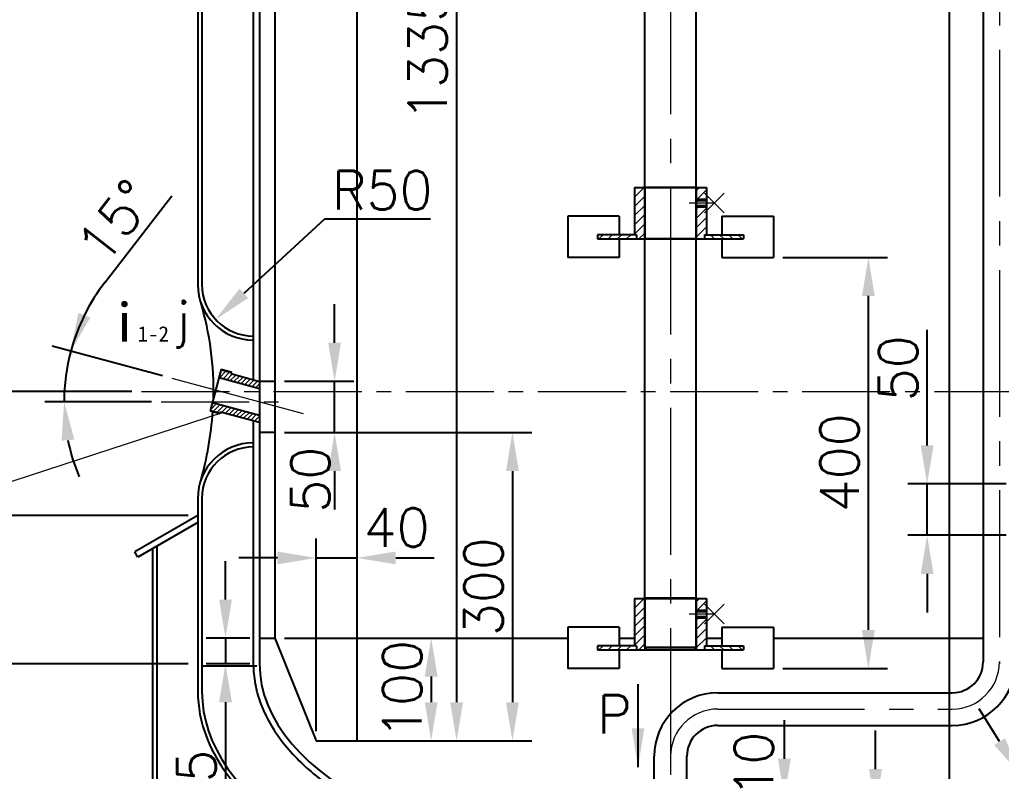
# Model space of a CAD drawing. Header units: millimetres. Extents: x 36080 to 36401, y 5729 to 6183.
# Drawn here: x 36138.4 to 36202.1, y 5943.9 to 5992.6 of the extents above; entities that cross this region are included whole.
import ezdxf

# ---------------------------------------------------------------- set-up
doc = ezdxf.new("R2010")
doc.units = ezdxf.units.MM
doc.linetypes.add('CENTER2', pattern=[28.575, 19.05, -3.175, 3.175, -3.175])
doc.layers.get('Defpoints').update_dxf_attribs({"lineweight": 18})
for name, color, linetype, lineweight in [('c', 7, 'Continuous', 25), ('dh', 7, 'CENTER2', 9), ('x', 7, 'Continuous', 9)]:
    doc.layers.add(name, color=color, linetype=linetype, lineweight=lineweight)
doc.styles.get("Standard").update_dxf_attribs({"font": '仿宋_GB2312.ttf', "width": 0.707})
doc.styles.add('STYLE1', font='')
doc.styles.add('样式 1', font='txt.shx')
doc.styles.get('STYLE1').set_extended_font_data('SimSun')
doc.dimstyles.new('1-15', dxfattribs={"dimtxt": 2.5, "dimasz": 2.5, "dimexe": 1.25, "dimexo": 0.625, "dimtad": 1, "dimlfac": 15, "dimdsep": 46, "dimtxsty": 'Standard', "dimcen": 2.5, "dimadec": 0, "dimazin": 0, "dimtfac": 1, "dimtmove": 0, "dimatfit": 3, "dimfxl": 1, "dimarcsym": 0})
doc.dimstyles.new('1-15sp', dxfattribs={"dimtxt": 2.5, "dimasz": 2.5, "dimexe": 1.25, "dimexo": 0.625, "dimtad": 1, "dimtih": 1, "dimtoh": 1, "dimlfac": 15, "dimdsep": 46, "dimtxsty": 'Standard', "dimcen": 2.5, "dimadec": 0, "dimazin": 0, "dimtfac": 1, "dimtmove": 0, "dimatfit": 3, "dimfxl": 1, "dimarcsym": 0})
doc.dimstyles.new('ISO-25_WS', dxfattribs={"dimtxt": 3.5, "dimasz": 2.5, "dimexe": 1.25, "dimexo": 0.625, "dimtad": 1, "dimdec": 4, "dimlfac": 10, "dimdsep": 46, "dimtxsty": 'STYLE1', "dimcen": 2.5, "dimadec": 0, "dimazin": 0, "dimtfac": 1, "dimtdec": 0, "dimtofl": 0, "dimtmove": 0, "dimatfit": 3, "dimfxl": 1, "dimtolj": 1, "dimarcsym": 0})
pattern_1 = [(45, (35882.16984, 5960.0247), (-0.14967094, 0.14967094), [])]

# ---------------------------------------------------------------- blocks, each defined once
blk = doc.blocks.new('*D68')
at = {"layer": 'Defpoints', "color": 0, "transparency": 16777216}
for p in [(36148.291, 5969.358), (36141.344, 5968.941), (36147.589, 5967.836), (36155.697, 5967.836), (36156.81, 5967.075)]:
    blk.add_point(p, dxfattribs=at)
at = {"layer": 'x', "color": 0, "lineweight": -2, "transparency": 16777216}
for p, q in [((36143.949, 5975.596), (36148.286, 5981.196)), ((36147.687, 5969.519), (36140.52, 5971.44)), ((36146.964, 5967.836), (36140.046, 5967.836))]:
    blk.add_line(p, q, dxfattribs=at)
for start, end in [(142.24757, 165), (142.35996, 153.67998), (165, 180), (191.32002, 202.64004)]:
    blk.add_arc((36153.97, 5967.836), 12.674, start, end, dxfattribs=at)
at = {"layer": 'x', "color": 0, "transparency": 16777216}
for points in [[(36143, 5973.308), (36142.22, 5973.602), (36141.728, 5971.116)], [(36141.128, 5965.307), (36141.957, 5965.389), (36141.296, 5967.836)]]:
    blk.add_solid(points, dxfattribs=at)
at = {"layer": 'x', "color": 0, "transparency": 16777216, "insert": (36144.635, 5979.544), "char_height": 2.5, "attachment_point": 5, "rotation": 52.24757, "style": '样式 1'}
blk.add_mtext('15°', dxfattribs=at)
blk = doc.blocks.new('*D69')
at = {"layer": 'Defpoints', "color": 0, "transparency": 16777216}
for p in [(36183.137, 5941.503), (36184.97, 5937.68), (36193.934, 5937.68)]:
    blk.add_point(p, dxfattribs=at)
at = {"layer": 'x', "color": 0, "lineweight": -2, "transparency": 16777216}
for p, q in [((36193.934, 5944.003), (36193.934, 5946.503)), ((36183.762, 5941.503), (36195.184, 5941.503)), ((36193.934, 5941.503), (36193.934, 5937.68)), ((36185.595, 5937.68), (36195.184, 5937.68)), ((36193.934, 5935.18), (36193.934, 5927.263))]:
    blk.add_line(p, q, dxfattribs=at)
at = {"layer": 'x', "color": 0, "transparency": 16777216}
for points in [[(36193.518, 5944.003), (36194.351, 5944.003), (36193.934, 5941.503)], [(36193.518, 5935.18), (36194.351, 5935.18), (36193.934, 5937.68)]]:
    blk.add_solid(points, dxfattribs=at)
at = {"layer": 'x', "color": 0, "transparency": 16777216, "insert": (36192.059, 5929.971), "char_height": 2.5, "attachment_point": 5, "rotation": 90, "style": '样式 1'}
blk.add_mtext('57', dxfattribs=at)
blk = doc.blocks.new('*D71')
at = {"layer": 'Defpoints', "color": 0, "transparency": 16777216}
for p in [(36181.697, 5942.169), (36188.02, 5942.169), (36183.137, 5941.503)]:
    blk.add_point(p, dxfattribs=at)
at = {"layer": 'x', "color": 0, "lineweight": -2, "transparency": 16777216}
for p, q in [((36188.02, 5944.669), (36188.02, 5947.169)), ((36182.322, 5942.169), (36189.27, 5942.169)), ((36188.02, 5941.503), (36188.02, 5942.169)), ((36183.762, 5941.503), (36189.27, 5941.503)), ((36188.02, 5939.003), (36188.02, 5936.503))]:
    blk.add_line(p, q, dxfattribs=at)
at = {"layer": 'x', "color": 0, "transparency": 16777216}
for points in [[(36187.604, 5944.669), (36188.437, 5944.669), (36188.02, 5942.169)], [(36187.604, 5939.003), (36188.437, 5939.003), (36188.02, 5941.503)]]:
    blk.add_solid(points, dxfattribs=at)
at = {"layer": 'x', "color": 0, "transparency": 16777216, "insert": (36186.042, 5944.288), "char_height": 2.5, "attachment_point": 5, "rotation": 90, "style": '样式 1'}
blk.add_mtext('10', dxfattribs=at)
blk = doc.blocks.new('*D74')
at = {"layer": 'Defpoints', "color": 0, "transparency": 16777216}
for p in [(36160.304, 6034.836), (36160.304, 5945.836), (36166.754, 5945.836)]:
    blk.add_point(p, dxfattribs=at)
at = {"layer": 'x', "color": 0, "lineweight": -2, "transparency": 16777216}
for p, q in [((36160.929, 6034.836), (36168.004, 6034.836)), ((36166.754, 6032.336), (36166.754, 5948.336)), ((36160.929, 5945.836), (36168.004, 5945.836))]:
    blk.add_line(p, q, dxfattribs=at)
at = {"layer": 'x', "color": 0, "transparency": 16777216}
for points in [[(36166.337, 6032.336), (36167.171, 6032.336), (36166.754, 6034.836)], [(36166.337, 5948.336), (36167.171, 5948.336), (36166.754, 5945.836)]]:
    blk.add_solid(points, dxfattribs=at)
at = {"layer": 'x', "color": 0, "transparency": 16777216, "insert": (36164.879, 5990.336), "char_height": 2.5, "attachment_point": 5, "rotation": 90, "style": '样式 1'}
blk.add_mtext('1335', dxfattribs=at)
blk = doc.blocks.new('*D75')
at = {"layer": 'Defpoints', "color": 0, "transparency": 16777216}
for p in [(36160.304, 5957.703), (36157.637, 5945.836), (36160.304, 5945.836)]:
    blk.add_point(p, dxfattribs=at)
at = {"layer": 'x', "color": 0, "lineweight": -2, "transparency": 16777216}
for p, q in [((36157.637, 5946.461), (36157.637, 5958.953)), ((36160.304, 5946.461), (36160.304, 5958.953)), ((36155.137, 5957.703), (36152.637, 5957.703)), ((36157.637, 5957.703), (36160.304, 5957.703)), ((36162.804, 5957.703), (36165.304, 5957.703))]:
    blk.add_line(p, q, dxfattribs=at)
at = {"layer": 'x', "color": 0, "transparency": 16777216}
for points in [[(36155.137, 5958.12), (36155.137, 5957.287), (36157.637, 5957.703)], [(36162.804, 5958.12), (36162.804, 5957.287), (36160.304, 5957.703)]]:
    blk.add_solid(points, dxfattribs=at)
at = {"layer": 'x', "color": 0, "transparency": 16777216, "insert": (36162.866, 5959.675), "char_height": 2.5, "attachment_point": 5, "style": '样式 1'}
blk.add_mtext('40', dxfattribs=at)
blk = doc.blocks.new('*D76')
at = {"layer": 'Defpoints', "color": 0, "transparency": 16777216}
for p in [(36154.97, 5952.503), (36157.637, 5945.836), (36165.107, 5945.836)]:
    blk.add_point(p, dxfattribs=at)
at = {"layer": 'x', "color": 0, "lineweight": -2, "transparency": 16777216}
for p, q in [((36155.595, 5952.503), (36166.357, 5952.503)), ((36165.107, 5950.003), (36165.107, 5948.336)), ((36158.262, 5945.836), (36166.357, 5945.836))]:
    blk.add_line(p, q, dxfattribs=at)
at = {"layer": 'x', "color": 0, "transparency": 16777216}
for points in [[(36164.69, 5950.003), (36165.523, 5950.003), (36165.107, 5952.503)], [(36164.69, 5948.336), (36165.523, 5948.336), (36165.107, 5945.836)]]:
    blk.add_solid(points, dxfattribs=at)
at = {"layer": 'x', "color": 0, "transparency": 16777216, "insert": (36163.232, 5949.169), "char_height": 2.5, "attachment_point": 5, "rotation": 90, "style": '样式 1'}
blk.add_mtext('100', dxfattribs=at)
blk = doc.blocks.new('*D77')
at = {"layer": 'Defpoints', "color": 0, "transparency": 16777216}
for p in [(36154.97, 5965.836), (36160.304, 5945.836), (36170.378, 5945.836)]:
    blk.add_point(p, dxfattribs=at)
at = {"layer": 'x', "color": 0, "lineweight": -2, "transparency": 16777216}
for p, q in [((36155.595, 5965.836), (36171.628, 5965.836)), ((36170.378, 5963.336), (36170.378, 5948.336)), ((36160.929, 5945.836), (36171.628, 5945.836))]:
    blk.add_line(p, q, dxfattribs=at)
at = {"layer": 'x', "color": 0, "transparency": 16777216}
for points in [[(36169.961, 5963.336), (36170.794, 5963.336), (36170.378, 5965.836)], [(36169.961, 5948.336), (36170.794, 5948.336), (36170.378, 5945.836)]]:
    blk.add_solid(points, dxfattribs=at)
at = {"layer": 'x', "color": 0, "transparency": 16777216, "insert": (36168.503, 5955.836), "char_height": 2.5, "attachment_point": 5, "rotation": 90, "style": '样式 1'}
blk.add_mtext('300', dxfattribs=at)
blk = doc.blocks.new('*D78')
at = {"layer": 'Defpoints', "color": 0, "transparency": 16777216}
for p in [(36154.97, 5969.169), (36158.842, 5969.169), (36154.97, 5965.836)]:
    blk.add_point(p, dxfattribs=at)
at = {"layer": 'x', "color": 0, "lineweight": -2, "transparency": 16777216}
for p, q in [((36158.842, 5971.669), (36158.842, 5974.169)), ((36155.595, 5969.169), (36160.092, 5969.169)), ((36158.842, 5965.836), (36158.842, 5969.169)), ((36155.595, 5965.836), (36160.092, 5965.836)), ((36158.842, 5963.336), (36158.842, 5960.836))]:
    blk.add_line(p, q, dxfattribs=at)
at = {"layer": 'x', "color": 0, "transparency": 16777216}
for points in [[(36158.425, 5971.669), (36159.258, 5971.669), (36158.842, 5969.169)], [(36158.425, 5963.336), (36159.258, 5963.336), (36158.842, 5965.836)]]:
    blk.add_solid(points, dxfattribs=at)
at = {"layer": 'x', "color": 0, "transparency": 16777216, "insert": (36157.271, 5962.781), "char_height": 2.5, "attachment_point": 5, "rotation": 90, "style": '样式 1'}
blk.add_mtext('50', dxfattribs=at)
blk = doc.blocks.new('*D81')
at = {"layer": 'Defpoints', "color": 0, "transparency": 16777216}
for p in [(36187.304, 5977.203), (36193.468, 5977.203), (36187.304, 5950.536)]:
    blk.add_point(p, dxfattribs=at)
at = {"layer": 'x', "color": 0, "lineweight": -2, "transparency": 16777216}
for p, q in [((36187.929, 5977.203), (36194.718, 5977.203)), ((36193.468, 5953.036), (36193.468, 5974.703)), ((36187.929, 5950.536), (36194.718, 5950.536))]:
    blk.add_line(p, q, dxfattribs=at)
at = {"layer": 'x', "color": 0, "transparency": 16777216}
for points in [[(36193.051, 5974.703), (36193.884, 5974.703), (36193.468, 5977.203)], [(36193.051, 5953.036), (36193.884, 5953.036), (36193.468, 5950.536)]]:
    blk.add_solid(points, dxfattribs=at)
at = {"layer": 'x', "color": 0, "transparency": 16777216, "insert": (36191.593, 5963.87), "char_height": 2.5, "attachment_point": 5, "rotation": 90, "style": '样式 1'}
blk.add_mtext('400', dxfattribs=at)
blk = doc.blocks.new('*D84')
at = {"layer": 'Defpoints', "color": 0, "transparency": 16777216}
for p in [(36218.393, 6065.169), (36225.93, 6065.169), (36182.322, 5942.169)]:
    blk.add_point(p, dxfattribs=at)
at = {"layer": 'x', "color": 0, "lineweight": -2, "transparency": 16777216}
for p, q in [((36219.018, 6065.169), (36227.18, 6065.169)), ((36225.93, 5944.669), (36225.93, 6062.669)), ((36182.947, 5942.169), (36227.18, 5942.169))]:
    blk.add_line(p, q, dxfattribs=at)
at = {"layer": 'x', "color": 0, "transparency": 16777216}
for points in [[(36225.513, 6062.669), (36226.347, 6062.669), (36225.93, 6065.169)], [(36225.513, 5944.669), (36226.347, 5944.669), (36225.93, 5942.169)]]:
    blk.add_solid(points, dxfattribs=at)
at = {"layer": 'x', "color": 0, "transparency": 16777216, "insert": (36224.055, 6003.669), "char_height": 2.5, "attachment_point": 5, "rotation": 90, "style": '样式 1'}
blk.add_mtext('1845', dxfattribs=at)
blk = doc.blocks.new('*D61')
at = {"layer": 'Defpoints', "color": 0, "transparency": 16777216}
for p in [(36197.278, 5962.503), (36203.03, 5962.503), (36203.03, 5959.169)]:
    blk.add_point(p, dxfattribs=at)
at = {"layer": 'x', "color": 0, "lineweight": -2, "transparency": 16777216}
for p, q in [((36197.278, 5965.003), (36197.278, 5972.503)), ((36202.405, 5962.503), (36196.028, 5962.503)), ((36197.278, 5959.169), (36197.278, 5962.503)), ((36202.405, 5959.169), (36196.028, 5959.169)), ((36197.278, 5956.669), (36197.278, 5954.169))]:
    blk.add_line(p, q, dxfattribs=at)
at = {"layer": 'x', "color": 0, "transparency": 16777216}
for points in [[(36196.861, 5965.003), (36197.695, 5965.003), (36197.278, 5962.503)], [(36196.861, 5956.669), (36197.695, 5956.669), (36197.278, 5959.169)]]:
    blk.add_solid(points, dxfattribs=at)
at = {"layer": 'x', "color": 0, "transparency": 16777216, "insert": (36195.403, 5970.003), "char_height": 2.5, "attachment_point": 5, "rotation": 90, "style": '样式 1'}
blk.add_mtext('50', dxfattribs=at)
blk = doc.blocks.new('*D63')
at = {"layer": 'Defpoints', "color": 0, "transparency": 16777216}
for p in [(36135.793, 5960.455), (36149.97, 5960.455), (36149.97, 5913.993)]:
    blk.add_point(p, dxfattribs=at)
at = {"layer": 'x', "color": 0, "lineweight": -2, "transparency": 16777216}
for p, q in [((36149.345, 5960.455), (36134.543, 5960.455)), ((36135.793, 5916.493), (36135.793, 5957.955)), ((36149.345, 5913.993), (36134.543, 5913.993))]:
    blk.add_line(p, q, dxfattribs=at)
at = {"layer": 'x', "color": 0, "transparency": 16777216}
for points in [[(36135.376, 5957.955), (36136.21, 5957.955), (36135.793, 5960.455)], [(36135.376, 5916.493), (36136.21, 5916.493), (36135.793, 5913.993)]]:
    blk.add_solid(points, dxfattribs=at)
at = {"layer": 'x', "color": 0, "transparency": 16777216, "insert": (36133.418, 5941.445), "char_height": 3.5, "attachment_point": 5, "rotation": 90, "style": '样式 1'}
blk.add_mtext('\\A1;900', dxfattribs=at)
blk = doc.blocks.new('*D89')
at = {"layer": 'Defpoints', "color": 0, "transparency": 16777216}
for p in [(36132.516, 6075.169), (36145.964, 6075.169), (36146.314, 5968.503)]:
    blk.add_point(p, dxfattribs=at)
at = {"layer": 'x', "color": 0, "lineweight": -2, "transparency": 16777216}
for p, q in [((36145.339, 6075.169), (36131.266, 6075.169)), ((36132.516, 5971.003), (36132.516, 6072.669)), ((36145.689, 5968.503), (36131.266, 5968.503))]:
    blk.add_line(p, q, dxfattribs=at)
at = {"layer": 'x', "color": 0, "transparency": 16777216}
for points in [[(36132.099, 6072.669), (36132.932, 6072.669), (36132.516, 6075.169)], [(36132.099, 5971.003), (36132.932, 5971.003), (36132.516, 5968.503)]]:
    blk.add_solid(points, dxfattribs=at)
at = {"layer": 'x', "color": 0, "transparency": 16777216, "insert": (36130.641, 6021.836), "char_height": 2.5, "attachment_point": 5, "rotation": 90, "style": '样式 1'}
blk.add_mtext('1600', dxfattribs=at)
blk = doc.blocks.new('*D90')
at = {"layer": 'Defpoints', "color": 0, "transparency": 16777216}
for p in [(36153.57, 5975.436), (36151.119, 5973.177)]:
    blk.add_point(p, dxfattribs=at)
at = {"layer": 'x', "color": 0, "lineweight": -2, "transparency": 16777216}
for p, q in [((36158.183, 5979.685), (36152.957, 5974.871)), ((36165.058, 5979.685), (36158.183, 5979.685))]:
    blk.add_line(p, q, dxfattribs=at)
at = {"layer": 'x', "color": 0, "transparency": 16777216}
blk.add_solid([(36152.675, 5975.178), (36153.24, 5974.565), (36151.119, 5973.177)], dxfattribs=at)
at = {"layer": 'x', "color": 0, "transparency": 16777216, "insert": (36161.933, 5981.56), "char_height": 2.5, "attachment_point": 5, "style": '样式 1'}
blk.add_mtext('R50', dxfattribs=at)
blk = doc.blocks.new('*D99')
at = {"layer": 'Defpoints', "color": 0, "transparency": 16777216}
for p in [(36150.47, 6075.169), (36198.736, 6075.169), (36180.637, 5937.503)]:
    blk.add_point(p, dxfattribs=at)
at = {"layer": 'x', "color": 0, "lineweight": -2, "transparency": 16777216}
for p, q in [((36151.095, 6075.169), (36199.986, 6075.169)), ((36198.736, 5940.003), (36198.736, 6072.669)), ((36181.262, 5937.503), (36199.986, 5937.503))]:
    blk.add_line(p, q, dxfattribs=at)
at = {"layer": 'x', "color": 0, "transparency": 16777216}
for points in [[(36198.32, 6072.669), (36199.153, 6072.669), (36198.736, 6075.169)], [(36198.32, 5940.003), (36199.153, 5940.003), (36198.736, 5937.503)]]:
    blk.add_solid(points, dxfattribs=at)
at = {"layer": 'x', "color": 0, "transparency": 16777216, "insert": (36196.861, 6006.336), "char_height": 2.5, "attachment_point": 5, "rotation": 90, "style": '样式 1'}
blk.add_mtext('2065', dxfattribs=at)
blk = doc.blocks.new('*D100')
at = {"layer": 'Defpoints', "color": 0, "transparency": 16777216}
for p in [(36137.043, 6075.169), (36150.47, 6075.169), (36149.97, 5950.836)]:
    blk.add_point(p, dxfattribs=at)
at = {"layer": 'x', "color": 0, "lineweight": -2, "transparency": 16777216}
for p, q in [((36149.845, 6075.169), (36135.793, 6075.169)), ((36137.043, 5953.336), (36137.043, 6072.669)), ((36149.345, 5950.836), (36135.793, 5950.836))]:
    blk.add_line(p, q, dxfattribs=at)
at = {"layer": 'x', "color": 0, "transparency": 16777216}
for points in [[(36136.626, 6072.669), (36137.46, 6072.669), (36137.043, 6075.169)], [(36136.626, 5953.336), (36137.46, 5953.336), (36137.043, 5950.836)]]:
    blk.add_solid(points, dxfattribs=at)
at = {"layer": 'x', "color": 0, "transparency": 16777216, "insert": (36135.168, 6013.003), "char_height": 2.5, "attachment_point": 5, "rotation": 90, "style": '样式 1'}
blk.add_mtext('1865', dxfattribs=at)
blk = doc.blocks.new('*D105')
at = {"layer": 'Defpoints', "color": 0, "transparency": 16777216}
for p in [(36173.704, 6148.869), (36108.011, 5913.993), (36157.304, 5913.993)]:
    blk.add_point(p, dxfattribs=at)
at = {"layer": 'x', "color": 0, "lineweight": -2, "transparency": 16777216}
for p, q in [((36173.079, 6148.869), (36106.761, 6148.869)), ((36108.011, 6146.369), (36108.011, 5916.493)), ((36156.679, 5913.993), (36106.761, 5913.993))]:
    blk.add_line(p, q, dxfattribs=at)
at = {"layer": 'x', "color": 0, "transparency": 16777216}
for points in [[(36107.594, 6146.369), (36108.427, 6146.369), (36108.011, 6148.869)], [(36107.594, 5916.493), (36108.427, 5916.493), (36108.011, 5913.993)]]:
    blk.add_solid(points, dxfattribs=at)
at = {"layer": 'x', "color": 0, "transparency": 16777216, "insert": (36106.136, 6031.431), "char_height": 2.5, "attachment_point": 5, "rotation": 90, "style": '样式 1'}
blk.add_mtext('3725', dxfattribs=at)
blk = doc.blocks.new('*D106')
at = {"layer": 'Defpoints', "color": 0, "transparency": 16777216}
for p in [(36153.97, 5952.503), (36151.764, 5950.836), (36153.97, 5950.836)]:
    blk.add_point(p, dxfattribs=at)
at = {"layer": 'x', "color": 0, "lineweight": -2, "transparency": 16777216}
for p, q in [((36151.764, 5955.003), (36151.764, 5957.503)), ((36153.345, 5952.503), (36150.514, 5952.503)), ((36151.764, 5952.503), (36151.764, 5950.836)), ((36153.345, 5950.836), (36150.514, 5950.836)), ((36151.764, 5948.336), (36151.764, 5940.419))]:
    blk.add_line(p, q, dxfattribs=at)
at = {"layer": 'x', "color": 0, "transparency": 16777216}
for points in [[(36151.348, 5955.003), (36152.181, 5955.003), (36151.764, 5952.503)], [(36151.348, 5948.336), (36152.181, 5948.336), (36151.764, 5950.836)]]:
    blk.add_solid(points, dxfattribs=at)
at = {"layer": 'x', "color": 0, "transparency": 16777216, "insert": (36149.889, 5943.128), "char_height": 2.5, "attachment_point": 5, "rotation": 90, "style": '样式 1'}
blk.add_mtext('25', dxfattribs=at)
blk = doc.blocks.new('*D119')
at = {"layer": 'Defpoints', "color": 0, "transparency": 16777216}
for p in [(36203.309, 5943.663), (36201.463, 5942.508), (36201.675, 5942.169)]:
    blk.add_point(p, dxfattribs=at)
at = {"layer": 'x', "color": 0, "lineweight": -2, "transparency": 16777216}
for p, q in [((36201.984, 5945.783), (36200.659, 5947.902)), ((36201.993, 5942.84), (36204.369, 5944.325)), ((36202.205, 5942.501), (36204.581, 5943.986)), ((36203.521, 5943.324), (36203.309, 5943.663)), ((36204.847, 5941.204), (36206.172, 5939.084))]:
    blk.add_line(p, q, dxfattribs=at)
at = {"layer": 'x', "color": 0, "transparency": 16777216}
for points in [[(36202.337, 5946.003), (36201.631, 5945.562), (36203.309, 5943.663)], [(36205.2, 5941.425), (36204.493, 5940.983), (36203.521, 5943.324)]]:
    blk.add_solid(points, dxfattribs=at)
at = {"layer": 'x', "color": 0, "transparency": 16777216, "insert": (36204.085, 5946.374), "char_height": 2.5, "attachment_point": 5, "rotation": 302.01419, "style": '样式 1'}
blk.add_mtext('6', dxfattribs=at)

msp = doc.modelspace()

# ---------------------------------------------------------------- hatches: boundary and pattern name
at = {"layer": 'x'}
h = msp.add_hatch(dxfattribs=at)
h.set_pattern_fill('ANSI31', color=256, scale=0.133333, style=0)
h.set_pattern_definition([(45, (36165.47127, 5948.5229), (-0.299342, 0.299342), [])])
h.paths.add_polyline_path([(36178.97027, 5981.7362), (36178.30361, 5981.7362), (36178.30361, 5978.66953), (36178.43694, 5978.66953), (36178.43694, 5978.40287), (36178.97027, 5978.40287)])
h.paths.add_polyline_path([(36182.97027, 5980.56953), (36182.30361, 5980.56953), (36182.30361, 5978.40287), (36182.83694, 5978.40287), (36182.83694, 5978.66953), (36182.97027, 5978.66953)])
h.paths.add_polyline_path([(36182.30361, 5981.7362), (36182.30361, 5980.90287), (36182.97027, 5980.90287), (36182.97027, 5981.7362)])
h = msp.add_hatch(dxfattribs=at)
h.set_pattern_fill('ANSI31', color=256, scale=0.133333, angle=90, style=0)
h.set_pattern_definition([(45, (36195.8026, 5948.5229), (0.299342, -0.299342), [])])
h.paths.add_polyline_path([(36175.90361, 5978.40287), (36175.90361, 5978.66953), (36178.43694, 5978.66953), (36178.43694, 5978.40287)])
h = msp.add_hatch(dxfattribs=at)
h.set_pattern_fill('ANSI31', color=256, scale=0.133333, angle=90, style=0)
h.set_pattern_definition([(135, (36165.47127, 5948.5229), (-0.299342, -0.299342), [])])
h.paths.add_polyline_path([(36185.37027, 5978.40287), (36185.37027, 5978.66953), (36182.83694, 5978.66953), (36182.83694, 5978.40287)])
h = msp.add_hatch(dxfattribs=at)
h.set_pattern_fill('ANSI31', color=256, scale=0.066667, style=0)
h.set_pattern_definition(pattern_1)
h.paths.add_polyline_path([(36152.12271, 5969.7234), (36152.13694, 5969.77653), (36151.49299, 5969.94907), (36151.47876, 5969.89595)])
h.paths.add_polyline_path([(36150.78253, 5967.29761), (36150.7683, 5967.24448), (36151.41225, 5967.07193), (36151.42648, 5967.12506)])
h = msp.add_hatch(dxfattribs=at)
h.set_pattern_fill('ANSI31', color=256, scale=0.066667, style=0)
h.set_pattern_definition(pattern_1)
h.paths.add_polyline_path([(36152.10545, 5969.659), (36152.12271, 5969.7234), (36151.47876, 5969.89595), (36151.34633, 5969.40171), (36153.97027, 5968.69863), (36153.97027, 5969.15933)])
h.paths.add_polyline_path([(36150.91496, 5967.79184), (36150.78253, 5967.29761), (36151.42648, 5967.12506), (36151.44374, 5967.18945), (36153.97027, 5966.51247), (36153.97027, 5966.97317)])
h = msp.add_hatch(dxfattribs=at)
h.set_pattern_fill('ANSI31', color=256, scale=0.133333, style=0)
h.set_pattern_definition([(45, (36165.47127, 5921.85623), (-0.299342, 0.299342), [])])
h.paths.add_polyline_path([(36178.97027, 5955.06953), (36178.30361, 5955.06953), (36178.30361, 5952.00287), (36178.43694, 5952.00287), (36178.43694, 5951.7362), (36178.97027, 5951.7362)])
h.paths.add_polyline_path([(36182.97027, 5953.90287), (36182.30361, 5953.90287), (36182.30361, 5951.7362), (36182.83694, 5951.7362), (36182.83694, 5952.00287), (36182.97027, 5952.00287)])
h.paths.add_polyline_path([(36182.30361, 5955.06953), (36182.30361, 5954.2362), (36182.97027, 5954.2362), (36182.97027, 5955.06953)])
h = msp.add_hatch(dxfattribs=at)
h.set_pattern_fill('ANSI31', color=256, scale=0.133333, angle=90, style=0)
h.set_pattern_definition([(45, (36195.8026, 5921.85623), (0.299342, -0.299342), [])])
h.paths.add_polyline_path([(36175.90361, 5951.7362), (36175.90361, 5952.00287), (36178.43694, 5952.00287), (36178.43694, 5951.7362)])
h = msp.add_hatch(dxfattribs=at)
h.set_pattern_fill('ANSI31', color=256, scale=0.133333, angle=90, style=0)
h.set_pattern_definition([(135, (36165.47127, 5921.85623), (-0.299342, -0.299342), [])])
h.paths.add_polyline_path([(36185.37027, 5951.7362), (36185.37027, 5952.00287), (36182.83694, 5952.00287), (36182.83694, 5951.7362)])

# ---------------------------------------------------------------- linework, layer by layer
at = {"layer": 'c'}
for p, q in [((36153.57027, 6064.53257), (36153.57027, 5969.26651)), ((36153.97027, 6064.53257), (36153.97027, 5950.8359)), ((36200.91027, 6062.10923), (36200.91027, 5950.9559)), ((36149.97027, 6036.56926), (36149.97027, 5975.43587)), ((36150.23694, 6036.56926), (36150.23694, 5975.43587)), ((36154.97027, 6034.8359), (36154.97027, 5952.50257)), ((36160.30361, 5945.8359), (36160.30361, 6034.8359)), ((36178.30361, 5981.7362), (36178.30361, 5978.66953)), ((36178.30361, 5981.7362), (36182.97027, 5981.7362)), ((36178.97027, 5981.76939), (36182.30361, 5981.76939)), ((36178.97027, 5981.7362), (36178.97027, 5978.40287)), ((36182.30361, 5981.7362), (36182.30361, 5978.40287)), ((36182.97027, 5981.7362), (36182.97027, 5978.66953)), ((36182.30361, 5980.90287), (36182.97027, 5980.90287)), ((36182.30361, 5980.56953), (36182.97027, 5980.56953)), ((36173.97027, 5979.86953), (36173.97027, 5977.20287)), ((36177.30361, 5979.86953), (36173.97027, 5979.86953)), ((36177.30361, 5979.86953), (36177.30361, 5978.66953)), ((36183.97027, 5979.86953), (36187.30361, 5979.86953)), ((36183.97027, 5979.86953), (36183.97027, 5978.66953)), ((36187.30361, 5979.86953), (36187.30361, 5977.20287)), ((36175.90361, 5978.66953), (36175.90361, 5978.40287)), ((36178.43694, 5978.66953), (36175.90361, 5978.66953)), ((36175.90361, 5978.40287), (36185.37027, 5978.40287)), ((36177.30361, 5978.40287), (36177.30361, 5977.20287)), ((36178.43694, 5978.66953), (36178.43694, 5978.40287)), ((36178.97027, 5978.43606), (36182.30361, 5978.43606)), ((36182.83694, 5978.66953), (36182.83694, 5978.40287)), ((36182.83694, 5978.66953), (36185.37027, 5978.66953)), ((36183.97027, 5978.40287), (36183.97027, 5977.20287)), ((36185.37027, 5978.66953), (36185.37027, 5978.40287)), ((36177.30361, 5977.20287), (36173.97027, 5977.20287)), ((36183.97027, 5977.20287), (36187.30361, 5977.20287)), ((36151.49299, 5969.94907), (36150.7683, 5967.24448)), ((36151.49299, 5969.94907), (36152.13694, 5969.77653)), ((36151.34633, 5969.40171), (36153.97027, 5968.69863)), ((36152.13694, 5969.77653), (36152.10545, 5969.659)), ((36152.10545, 5969.659), (36153.97027, 5969.15933)), ((36153.97027, 5969.16923), (36154.97027, 5969.16923)), ((36150.91496, 5967.79184), (36153.97027, 5966.97317)), ((36150.7683, 5967.24448), (36151.41225, 5967.07193)), ((36151.44374, 5967.18945), (36151.41225, 5967.07193)), ((36151.44374, 5967.18945), (36153.97027, 5966.51247)), ((36153.57027, 5966.61965), (36153.57027, 5950.8359)), ((36154.97027, 5965.8359), (36153.97027, 5965.8359)), ((36149.97027, 5961.56926), (36149.97027, 5949.03589)), ((36150.23694, 5961.56926), (36150.23694, 5949.03589)), ((36149.97027, 5960.45506), (36145.8816, 5958.09447)), ((36149.97027, 5959.99318), (36146.0816, 5957.74806)), ((36147.30361, 5958.45358), (36147.30361, 5930.55697)), ((36146.0816, 5957.74806), (36145.8816, 5958.09447)), ((36147.03694, 5958.29962), (36147.03694, 5930.55697)), ((36178.30361, 5955.06953), (36178.30361, 5952.00287)), ((36178.30361, 5955.06953), (36182.97027, 5955.06953)), ((36178.97027, 5955.10272), (36182.30361, 5955.10272)), ((36178.97027, 5955.06953), (36178.97027, 5951.7362)), ((36179.10361, 5955.10272), (36182.17027, 5955.10272)), ((36182.30361, 5955.06953), (36182.30361, 5951.7362)), ((36182.97027, 5955.06953), (36182.97027, 5952.00287)), ((36182.30361, 5954.2362), (36182.97027, 5954.2362)), ((36182.30361, 5953.90287), (36182.97027, 5953.90287)), ((36173.97027, 5953.20287), (36173.97027, 5950.5362)), ((36177.30361, 5953.20287), (36173.97027, 5953.20287)), ((36177.30361, 5953.20287), (36177.30361, 5952.00287)), ((36183.97027, 5953.20287), (36187.30361, 5953.20287)), ((36183.97027, 5953.20287), (36183.97027, 5952.00287)), ((36187.30361, 5953.20287), (36187.30361, 5950.5362)), ((36153.97027, 5952.50257), (36154.97027, 5952.50257)), ((36154.97027, 5952.50257), (36157.63694, 5945.8359)), ((36160.30361, 5952.50257), (36173.97027, 5952.50257)), ((36175.90361, 5952.00287), (36175.90361, 5951.7362)), ((36178.43694, 5952.00287), (36175.90361, 5952.00287)), ((36177.30361, 5952.50257), (36178.30361, 5952.50257)), ((36178.43694, 5952.00287), (36178.43694, 5951.7362)), ((36182.83694, 5952.00287), (36182.83694, 5951.7362)), ((36182.83694, 5952.00287), (36185.37027, 5952.00287)), ((36182.97027, 5952.50257), (36183.97027, 5952.50257)), ((36185.37027, 5952.00287), (36185.37027, 5951.7362)), ((36187.30361, 5952.50257), (36200.91027, 5952.50257)), ((36175.90361, 5951.7362), (36185.37027, 5951.7362)), ((36177.30361, 5951.7362), (36177.30361, 5950.5362)), ((36178.97027, 5951.90272), (36179.10361, 5951.76939)), ((36178.97027, 5951.90272), (36182.30361, 5951.90272)), ((36179.10361, 5951.76939), (36182.17027, 5951.76939)), ((36182.17027, 5951.76939), (36182.30361, 5951.90272)), ((36183.97027, 5951.7362), (36183.97027, 5950.5362)), ((36150.23694, 5950.70256), (36153.80063, 5950.70256)), ((36177.30361, 5950.5362), (36173.97027, 5950.5362)), ((36183.97027, 5950.5362), (36187.30361, 5950.5362)), ((36183.69694, 5948.9559), (36198.91027, 5948.9559)), ((36183.69694, 5946.8359), (36198.91027, 5946.8359)), ((36157.63694, 5945.8359), (36160.30361, 5945.8359)), ((36179.57694, 5942.16923), (36179.57694, 5944.8359)), ((36181.69694, 5942.16923), (36181.69694, 5944.8359))]:
    msp.add_line(p, q, dxfattribs=at)
at = {"layer": 'c', "ltscale": 1.5}
for p, q in [((36178.97027, 5951.90272), (36178.97027, 6061.7362)), ((36182.30361, 5951.90272), (36182.30361, 6024.40257))]:
    msp.add_line(p, q, dxfattribs=at)
at = {"layer": 'c'}
for centre, radius, start, end in [((36153.57027, 5975.4359), 3.6, 180, 270), ((36153.57027, 5975.4359), 3.33333, 180, 270), ((36130.96609, 5968.55609), 20.02975, 358.6146222, 16.6300063), ((36129.09976, 5968.71319), 21.89542, 344.1054026, 356.0312521), ((36153.57027, 5961.56923), 3.6, 90, 180), ((36153.57027, 5961.56923), 3.33333, 90, 180), ((36198.91027, 5950.9559), 2, 270, 0), ((36198.91027, 5950.9559), 4.12, 270, 0), ((36183.69694, 5944.8359), 4.12, 90, 180), ((36183.69694, 5944.8359), 2, 90, 180)]:
    msp.add_arc(centre, radius, start, end, dxfattribs=at)
for centre, major_axis, ratio, start_param, end_param in [((36180.63694, 5950.8359), (-26.66667, 0), 0.5, 0, 3.14159265), ((36180.59843, 5949.0258), (30.3615, 0.00635), 0.50037411, 3.1405103, 4.46811456), ((36180.63694, 5949.03589), (-30.4, 0), 0.5, 1.79323315, 3.14159265)]:
    msp.add_ellipse(centre, major_axis=major_axis, ratio=ratio, start_param=start_param, end_param=end_param, dxfattribs=at)
for points, knots in [([(36153.57027, 5950.8359), (36153.57027, 5950.39688), (36153.61126, 5949.95788), (36153.77432, 5949.08552), (36153.89637, 5948.65218), (36154.21925, 5947.79603), (36154.42005, 5947.37322), (36155.14011, 5946.11911), (36155.77559, 5945.31004), (36157.32616, 5943.77451), (36158.24133, 5943.04789), (36160.31839, 5941.69738), (36161.48033, 5941.07352), (36164.01113, 5939.94733), (36165.37998, 5939.44504), (36168.27772, 5938.578), (36169.80656, 5938.21327), (36172.97163, 5937.63332), (36174.60779, 5937.41812), (36177.36367, 5937.19111), (36178.46898, 5937.13495), (36179.57694, 5937.11306)], [0, 0, 0, 0, 0.09318762, 0.09318762, 0.18637524, 0.18637524, 0.27956286, 0.27956286, 0.4675555, 0.4675555, 0.65554814, 0.65554814, 0.84354078, 0.84354078, 1.03153342, 1.03153342, 1.21952606, 1.21952606, 1.4075187, 1.4075187, 1.53133199, 1.53133199, 1.53133199, 1.53133199]), ([(36181.69694, 5937.11303), (36183.24724, 5937.14366), (36184.7923, 5937.24154), (36187.95569, 5937.58315), (36189.56899, 5937.83857), (36192.67403, 5938.49624), (36194.1657, 5938.89848), (36196.97614, 5939.83669), (36198.29485, 5940.37264), (36200.71419, 5941.56141), (36201.8148, 5942.21419), (36203.75993, 5943.61729), (36204.60451, 5944.3676), (36205.87031, 5945.79201), (36206.34193, 5946.45275), (36207.02366, 5947.70105), (36207.26372, 5948.28314), (36207.59512, 5949.46272), (36207.68635, 5950.06017), (36207.70286, 5950.71758), (36207.70361, 5950.77674), (36207.70361, 5950.8359)], [1.61026052, 1.61026052, 1.61026052, 1.61026052, 1.78350398, 1.78350398, 1.97149662, 1.97149662, 2.15948926, 2.15948926, 2.3474819, 2.3474819, 2.53547453, 2.53547453, 2.72346717, 2.72346717, 2.87502844, 2.87502844, 3.00203174, 3.00203174, 3.12903503, 3.12903503, 3.14159265, 3.14159265, 3.14159265, 3.14159265]), ([(36149.97027, 5949.03589), (36149.97027, 5948.54272), (36150.01671, 5948.04956), (36150.20171, 5947.06885), (36150.34024, 5946.58132), (36150.80474, 5945.36102), (36151.1912, 5944.63551), (36152.16411, 5943.22459), (36152.75055, 5942.53913), (36154.10976, 5941.22076), (36154.88254, 5940.58783), (36156.59817, 5939.38602), (36157.54102, 5938.81713), (36159.57754, 5937.75401), (36160.67119, 5937.2598), (36162.98706, 5936.35553), (36164.20927, 5935.94549), (36166.75737, 5935.2176), (36168.08324, 5934.89977), (36169.94944, 5934.53235), (36170.3986, 5934.44018), (36170.91027, 5934.35479)], [0, 0, 0, 0, 0.09403706, 0.09403706, 0.18807412, 0.18807412, 0.33201765, 0.33201765, 0.47596119, 0.47596119, 0.61990473, 0.61990473, 0.76384827, 0.76384827, 0.9077918, 0.9077918, 1.05173534, 1.05173534, 1.19567888, 1.19567888, 1.24865032, 1.24865032, 1.24865032, 1.24865032]), ([(36187.24556, 5933.93109), (36188.50235, 5934.07041), (36189.74169, 5934.24949), (36192.33355, 5934.71463), (36193.67798, 5935.01204), (36196.26878, 5935.70057), (36197.51513, 5936.09168), (36199.88435, 5936.95992), (36201.00721, 5937.43704), (36203.10662, 5938.46808), (36204.08316, 5939.022), (36205.86999, 5940.1962), (36206.68028, 5940.81648), (36208.11773, 5942.11207), (36208.7449, 5942.7874), (36209.80194, 5944.18082), (36210.23182, 5944.89898), (36210.88265, 5946.36388), (36211.10351, 5947.11067), (36211.27436, 5948.25292), (36211.30361, 5948.6444), (36211.30361, 5949.03589)], [1.78894482, 1.78894482, 1.78894482, 1.78894482, 1.91539656, 1.91539656, 2.0593401, 2.0593401, 2.20328363, 2.20328363, 2.34722717, 2.34722717, 2.49117071, 2.49117071, 2.63511425, 2.63511425, 2.77905778, 2.77905778, 2.92300132, 2.92300132, 3.06694486, 3.06694486, 3.14159265, 3.14159265, 3.14159265, 3.14159265])]:
    msp.add_open_spline(points, degree=3, knots=knots, dxfattribs=at)
at = {"layer": 'dh', "ltscale": 0.5}
for p, q in [((36180.63694, 6153.175), (36180.63694, 5925.39888)), ((36201.97027, 6062.10923), (36201.97027, 5950.8359)), ((36181.84183, 5980.7362), (36183.47976, 5980.7362)), ((36181.84183, 5954.06953), (36183.47976, 5954.06953)), ((36183.69694, 5947.8959), (36198.91027, 5947.8959))]:
    msp.add_line(p, q, dxfattribs=at)
at = {"layer": 'dh'}
msp.add_line((36148.29101, 5969.35765), (36156.80991, 5967.07502), dxfattribs=at)
at = {"layer": 'dh', "ltscale": 0.3}
for p, q in [((36146.31448, 5968.50257), (36217.06229, 5968.50257)), ((36147.58933, 5967.8359), (36155.69662, 5967.8359))]:
    msp.add_line(p, q, dxfattribs=at)
at = {"layer": 'dh', "ltscale": 0.5}
for centre, start, end in [((36198.91027, 5950.9559), 270, 0), ((36183.69694, 5944.8359), 90, 180)]:
    msp.add_arc(centre, 3.06, start, end, dxfattribs=at)
at = {"layer": 'x'}
for p, q in [((36184.11703, 5981.37347), (36182.84249, 5980.09893)), ((36182.84249, 5981.37347), (36184.11703, 5980.09893)), ((36182.30361, 5981.00287), (36182.97027, 5981.00287)), ((36182.30361, 5980.46953), (36182.97027, 5980.46953)), ((36151.47876, 5969.89595), (36152.12271, 5969.7234)), ((36150.78253, 5967.29761), (36151.42648, 5967.12506)), ((36151.62372, 5967.14123), (36128.90509, 5959.72471)), ((36184.11703, 5954.7068), (36182.84249, 5953.43226)), ((36182.84249, 5954.7068), (36184.11703, 5953.43226)), ((36182.30361, 5954.3362), (36182.97027, 5954.3362)), ((36182.30361, 5953.80287), (36182.97027, 5953.80287))]:
    msp.add_line(p, q, dxfattribs=at)

# ---------------------------------------------------------------- texts
at = {"style": '样式 1'}
msp.add_text('P', height=2.5, dxfattribs=at).set_placement((36175.87624, 5946.30436))
at = {"layer": 'x', "style": '样式 1'}
msp.add_text('j', height=2.2, dxfattribs=at).set_placement((36148.49216, 5972.09662))
at = {"layer": 'x', "insert": (36144.36078, 5974.23846), "char_height": 2.5, "width": 5.5, "attachment_point": 1, "style": '样式 1'}
msp.add_mtext('{\\f宋体|b0|i0|c134|p2;i\\H0.4x;1-2}', dxfattribs=at)

# ---------------------------------------------------------------- dimensions: what is measured, and where the dimension line sits
at = {"layer": 'x'}
for base, p1, p2, angle, text, dimstyle, override, picture, middle, dimtype in [((36108.01065, 5913.99318), (36173.70361, 6148.86939), (36157.30361, 5913.99318), 90, '3725', '1-15', {"dimtxsty": '样式 1'}, '*D105', (36108.01065, 6031.43129), 160), ((36135.79304, 5960.45506), (36149.97027, 5913.99318), (36149.97027, 5960.45506), 90, '900', 'ISO-25_WS', {"dimdec": 0, "dimtxsty": '样式 1', "dimtofl": 1}, '*D63', (36135.79304, 5941.4452), 160), ((36203.30922, 5943.66272), (36201.67492, 5942.16923), (36201.46289, 5942.50837), 122.0141915, '6', '1-15', {"dimtxsty": '样式 1', "dimtmove": 2}, '*D119', (36204.08518, 5946.37427), 161)]:
    dim = msp.add_linear_dim(base=base, p1=p1, p2=p2, angle=angle, text=text, dimstyle=dimstyle, override=override, dxfattribs=at)
    dim.commit()
    dim.dimension.update_dxf_attribs({"geometry": picture, "text_midpoint": middle, "dimtype": dimtype})
for base, p1, p2, override, picture, middle in [((36132.51555, 6075.16923), (36146.31448, 5968.50257), (36145.96418, 6075.16923), {"dimtxsty": '样式 1'}, '*D89', (36130.64055, 6021.8359)), ((36137.04304, 6075.16923), (36149.97027, 5950.8359), (36150.47027, 6075.16923), {"dimdec": 0, "dimtxsty": '样式 1'}, '*D100', (36135.16804, 6013.00257)), ((36198.73629, 6075.16923), (36180.63694, 5937.50257), (36150.47027, 6075.16923), {"dimtxsty": '样式 1'}, '*D99', (36196.86129, 6006.3359)), ((36225.93003, 6065.16923), (36182.32194, 5942.16923), (36218.39297, 6065.16923), {"dimtxsty": '样式 1'}, '*D84', (36224.05503, 6003.66923)), ((36166.75409, 5945.8359), (36160.30361, 6034.8359), (36160.30361, 5945.8359), {"dimtxsty": '样式 1'}, '*D74', (36164.87909, 5990.3359)), ((36193.46778, 5977.20287), (36187.30361, 5950.5362), (36187.30361, 5977.20287), {"dimtxsty": '样式 1'}, '*D81', (36191.59278, 5963.86953)), ((36170.3776, 5945.8359), (36154.97027, 5965.8359), (36160.30361, 5945.8359), {"dimtxsty": '样式 1'}, '*D77', (36168.5026, 5955.8359)), ((36165.10657, 5945.8359), (36154.97027, 5952.50257), (36157.63694, 5945.8359), {"dimtxsty": '样式 1'}, '*D76', (36163.23157, 5949.16923)), ((36193.9342, 5937.67979), (36183.13694, 5941.50257), (36184.97028, 5937.67979), {"dimdec": 0, "dimtxsty": '样式 1'}, '*D69', (36192.0592, 5929.97145))]:
    dim = msp.add_linear_dim(base=base, p1=p1, p2=p2, angle=90, dimstyle='1-15', override=override, dxfattribs=at)
    dim.commit()
    dim.dimension.update_dxf_attribs({"geometry": picture, "text_midpoint": middle})
dim = msp.add_radius_dim(center=(36153.57027, 5975.4359), mpoint=(36151.11864, 5973.17745), dimstyle='1-15sp', override={"dimtxsty": '样式 1'}, dxfattribs=at)
dim.commit()
dim.dimension.update_dxf_attribs({"geometry": '*D90', "text_midpoint": (36161.93302, 5979.68518), "dimtype": 164})
dim = msp.add_angular_dim_2l(base=(36141.34426, 5968.94053), line1=((36147.58933, 5967.8359), (36155.69662, 5967.8359)), line2=((36148.29101, 5969.35765), (36156.80991, 5967.07502)), dimstyle='1-15', override={"dimtxsty": '样式 1'}, dxfattribs=at)
dim.commit()
dim.dimension.update_dxf_attribs({"geometry": '*D68', "text_midpoint": (36144.63511, 5979.54395)})
for base, p1, p2, override, picture, middle in [((36158.84154, 5969.16923), (36154.97027, 5965.8359), (36154.97027, 5969.16923), {"dimtxsty": '样式 1', "dimtmove": 2}, '*D78', (36157.27114, 5962.78053)), ((36197.27796, 5962.50257), (36203.03027, 5959.16923), (36203.03027, 5962.50257), {"dimtxsty": '样式 1'}, '*D61', (36197.27796, 5970.00257)), ((36188.02025, 5942.16923), (36183.13694, 5941.50257), (36181.69694, 5942.16923), {"dimtxsty": '样式 1', "dimtmove": 2}, '*D71', (36186.04218, 5944.28769))]:
    dim = msp.add_linear_dim(base=base, p1=p1, p2=p2, angle=90, dimstyle='1-15', override=override, dxfattribs=at)
    dim.commit()
    dim.dimension.update_dxf_attribs({"geometry": picture, "text_midpoint": middle, "dimtype": 160})
dim = msp.add_linear_dim(base=(36160.30361, 5957.7033), p1=(36157.63694, 5945.8359), p2=(36160.30361, 5945.8359), dimstyle='1-15', override={"dimtxsty": '样式 1', "dimtmove": 2}, dxfattribs=at)
dim.commit()
dim.dimension.update_dxf_attribs({"geometry": '*D75', "text_midpoint": (36162.86574, 5959.67516), "dimtype": 160})
dim = msp.add_aligned_dim(p1=(36153.97027, 5952.50257), p2=(36153.97027, 5950.8359), distance=-2.20609, dimstyle='1-15', override={"dimtxsty": '样式 1'}, dxfattribs=at)
dim.commit()
dim.dimension.update_dxf_attribs({"geometry": '*D106', "text_midpoint": (36149.88919, 5943.12757)})

# ---------------------------------------------------------------- leaders
msp.add_leader([(36178.52567, 5944.1361), (36178.52567, 5949.51431)], dimstyle='1-15', override={"dimgap": 0.625, "dimtad": 0, "dimtxsty": '样式 1'}, dxfattribs=at)

doc.saveas('drawing.dxf')
